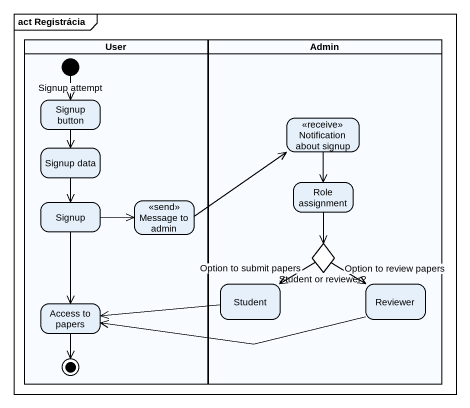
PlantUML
@startuml
mainframe act Registrácia
hide empty description
state User <<partition>> {
  state "Signup button" as Signup_button
  state "Signup data" as Signup_data
  state Signup
  state "Message to admin" as Message_to_admin <<send>>
  state "Access to papers" as Access_to_papers
  [*] --> Signup_button : Signup attempt
  Access_to_papers --> [*]
}
state Admin <<partition>> {
  state "Notification about signup" as Notification_about_signup <<receive>>
  state "Role assignment" as Role_assignment
  state "Student or reviewer?" as Student_or_reviewer <<choice>>
  state Student
  state Reviewer
}
Signup_button --> Signup_data
Notification_about_signup --> Role_assignment
Signup_data --> Signup
Signup -right-> Message_to_admin
Signup --> Access_to_papers
Message_to_admin -right-> Notification_about_signup
Role_assignment --> Student_or_reviewer
Student_or_reviewer --> Student : Option to submit papers
Student_or_reviewer --> Reviewer : Option to review papers
Student -left-> Access_to_papers
Reviewer -left-> Access_to_papers
@enduml
